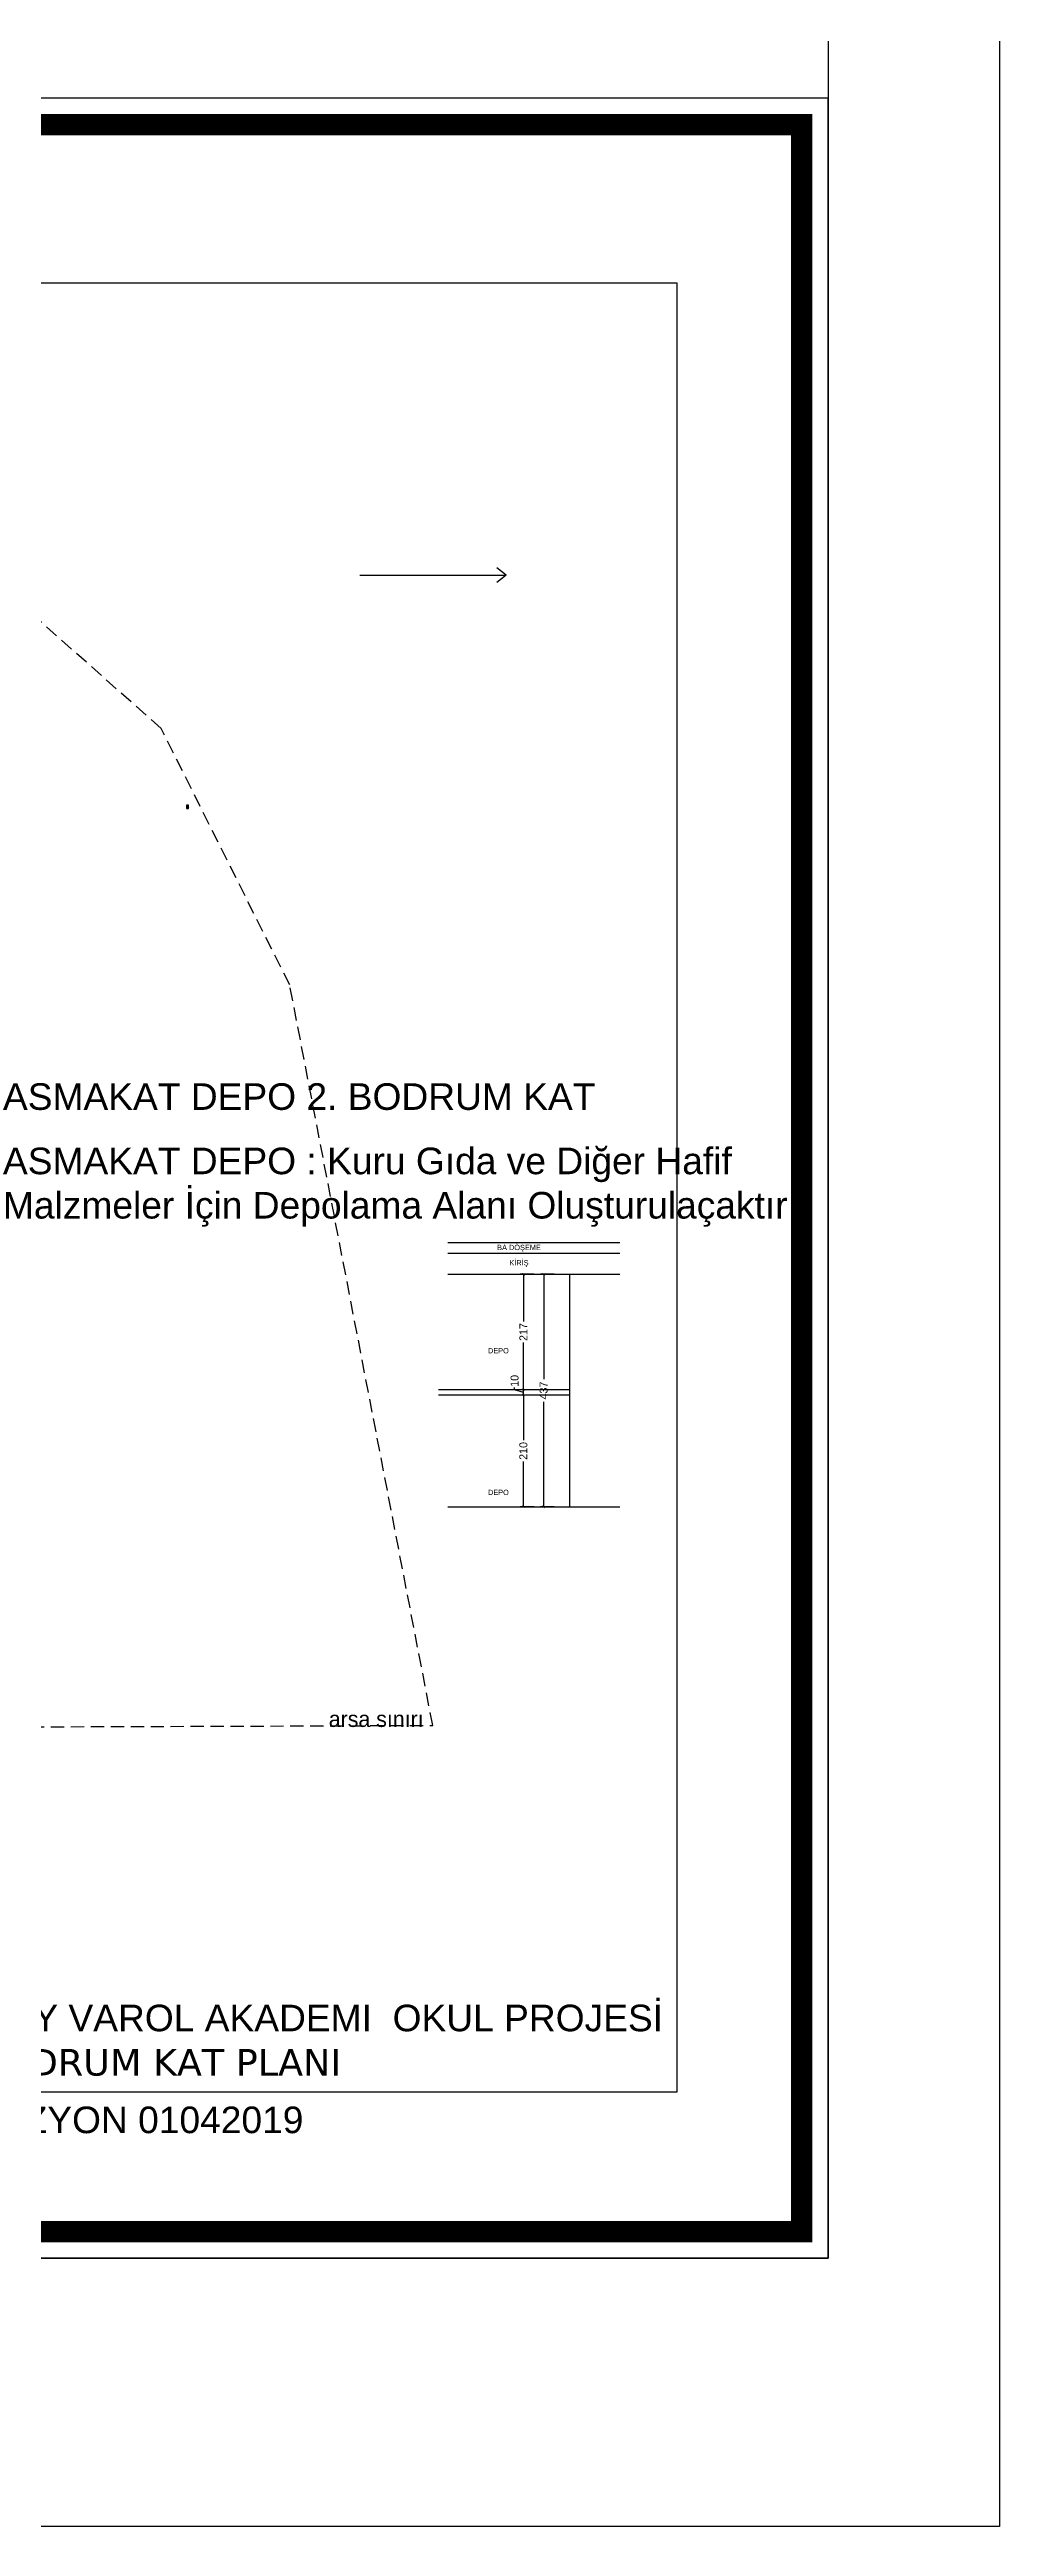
# Model space of a CAD drawing. Header units: millimetres. Extents: x -29311 to -3405, y 28913 to 42880.
# Drawn here: x -5191 to -3405, y 28913 to 33570 of the extents above; entities that cross this region are included whole.
import ezdxf

# ---------------------------------------------------------------- set-up
doc = ezdxf.new("R2010")
doc.units = ezdxf.units.MM
doc.linetypes.add('( Hidden )', pattern=[0.375, 0.25, -0.125])
for name, color, linetype in [('A-BA', 1, 'Continuous'), ('A-DUVAR-ALCIPAN-CELIK', 144, 'Continuous'), ('A-MERDIVEN', 125, 'Continuous'), ('A-TAVAN-ALCIPAN', 193, 'Continuous'), ('vaz_bina2', 161, 'Continuous'), ('yazı1', 7, 'Continuous'), ('Yazılar', 253, 'Continuous')]:
    doc.layers.add(name, color=color, linetype=linetype)
doc.layers.add('TES_SU', color=150, linetype='Continuous', lineweight=25)
doc.styles.add('HA_SMART', font='')
doc.styles.get("Standard").update_dxf_attribs({"font": 'arial.ttf'})
doc.styles.get('HA_SMART').set_extended_font_data('Sakkal Majalla')
doc.dimstyles.new('1-100HA', dxfattribs={"dimtxt": 15, "dimasz": 5, "dimexe": 6, "dimexo": 0, "dimgap": 2, "dimtad": 0, "dimdec": 1, "dimrnd": 0.5, "dimzin": 11, "dimtxsty": 'HA_SMART', "dimblk": 'ARCHTICK', "dimcen": 3, "dimdle": 1.25, "dimclrd": 256, "dimclrt": 7, "dimadec": 0, "dimazin": 0, "dimtfac": 1.25, "dimtdec": 1, "dimtofl": 0, "dimtmove": 1, "dimatfit": 3, "dimldrblk": 'ARCHTICK', "dimfxl": 20, "dimfxlon": 1, "dimtolj": 1, "dimtzin": 0, "dimarcsym": 0})

# ---------------------------------------------------------------- blocks, each defined once
blk = doc.blocks.new('ANTET')
at = {"color": 251, "const_width": 20, "elevation": 0}
blk.add_lwpolyline([(-18595, -50619.4), (-18595, -52600.1), (-14668.2, -52600.1), (-14668.2, -50619.4)], close=True, dxfattribs=at)
at = {"layer": 'Yazılar', "elevation": 0}
for points in [[(-18620, -50594.4), (-18620, -52625.1), (-14643.2, -52625.1), (-14643.2, -50594.4)], [(-18397.9, -50768), (-14785.5, -50768), (-14785.5, -52468.9), (-18397.9, -52468.9)]]:
    blk.add_lwpolyline(points, close=True, dxfattribs=at)
blk = doc.blocks.new('40 60')
at = {"layer": 'A-DUVAR-ALCIPAN-CELIK'}
for points in [[(82132.2, 6001.7), (82132.2, 6007.7), (82128.2, 6007.7), (82128.2, 6001.7)], [(82132, 6001.8), (82132, 6007.5), (82128.3, 6007.5), (82128.3, 6001.8)]]:
    blk.add_lwpolyline(points, close=True, dxfattribs=at)
blk.add_lwpolyline([(82128.3, 6007.5), (82132, 6001.8)], dxfattribs=at)
blk = doc.blocks.new('_ArchTick')
at = {"color": 0, "linetype": 'ByBlock', "const_width": 0.15}
blk.add_lwpolyline([(-0.5, -0.5), (0.5, 0.5)], dxfattribs=at)
blk = doc.blocks.new('*D164')
at = {"layer": 'A-TAVAN-ALCIPAN', "color": 0, "lineweight": -2, "transparency": 16777216}
for p, q in [((-4280.9, 31267.6), (-4306.4, 31267.6)), ((-4280.9, 31050.6), (-4306.4, 31050.6))]:
    blk.add_line(p, q, dxfattribs=at)
at = {"layer": 'A-TAVAN-ALCIPAN', "lineweight": -2, "transparency": 16777216}
for p, q in [((-4300.4, 31268.9), (-4300.4, 31179)), ((-4300.4, 31049.4), (-4300.4, 31139.3))]:
    blk.add_line(p, q, dxfattribs=at)
at = {"layer": 'DEFPOINTS', "color": 0, "transparency": 16777216}
for p in [(-4280.9, 31267.6), (-4300.4, 31050.6), (-4280.9, 31050.6)]:
    blk.add_point(p, dxfattribs=at)
at = {"layer": 'A-TAVAN-ALCIPAN', "lineweight": -2, "transparency": 16777216, "xscale": 5, "yscale": 5, "zscale": 5}
for p, rotation in [((-4300.4, 31267.6), 90), ((-4300.4, 31050.6), 270)]:
    blk.add_blockref('_ArchTick', p, dxfattribs=dict(at, rotation=rotation))
at = {"layer": 'A-TAVAN-ALCIPAN', "color": 7, "transparency": 16777216, "insert": (-4300.4, 31159.1), "char_height": 15, "attachment_point": 5, "rotation": 90, "style": 'HA_SMART'}
blk.add_mtext('\\A1;217', dxfattribs=at)
blk = doc.blocks.new('*D165')
at = {"layer": 'A-TAVAN-ALCIPAN', "color": 0, "lineweight": -2, "transparency": 16777216}
for p, q in [((-4280.9, 31040.6), (-4306.4, 31040.6)), ((-4280.4, 30830.6), (-4306.4, 30830.6))]:
    blk.add_line(p, q, dxfattribs=at)
at = {"layer": 'A-TAVAN-ALCIPAN', "lineweight": -2, "transparency": 16777216}
for p, q in [((-4300.4, 31041.9), (-4300.4, 30955.5)), ((-4300.4, 30829.4), (-4300.4, 30915.8))]:
    blk.add_line(p, q, dxfattribs=at)
at = {"layer": 'DEFPOINTS', "color": 0, "transparency": 16777216}
for p in [(-4280.9, 31040.6), (-4300.4, 30830.6), (-4251.9, 30830.6)]:
    blk.add_point(p, dxfattribs=at)
at = {"layer": 'A-TAVAN-ALCIPAN', "lineweight": -2, "transparency": 16777216, "xscale": 5, "yscale": 5, "zscale": 5}
for p, rotation in [((-4300.4, 31040.6), 90), ((-4300.4, 30830.6), 270)]:
    blk.add_blockref('_ArchTick', p, dxfattribs=dict(at, rotation=rotation))
at = {"layer": 'A-TAVAN-ALCIPAN', "color": 7, "transparency": 16777216, "insert": (-4300.4, 30935.6), "char_height": 15, "attachment_point": 5, "rotation": 90, "style": 'HA_SMART'}
blk.add_mtext('\\A1;210', dxfattribs=at)
blk = doc.blocks.new('*D166')
at = {"layer": 'A-TAVAN-ALCIPAN', "color": 0, "lineweight": -2, "transparency": 16777216}
for p, q in [((-4242.3, 31267.6), (-4268.3, 31267.6)), ((-4242.3, 30830.6), (-4268.3, 30830.6))]:
    blk.add_line(p, q, dxfattribs=at)
at = {"layer": 'A-TAVAN-ALCIPAN', "lineweight": -2, "transparency": 16777216}
for p, q in [((-4262.3, 31268.9), (-4262.3, 31070.4)), ((-4262.3, 30829.4), (-4262.3, 31027.8))]:
    blk.add_line(p, q, dxfattribs=at)
at = {"layer": 'DEFPOINTS', "color": 0, "transparency": 16777216}
for p in [(-4237.4, 31267.6), (-4262.3, 30830.6), (-4237.4, 30830.6)]:
    blk.add_point(p, dxfattribs=at)
at = {"layer": 'A-TAVAN-ALCIPAN', "lineweight": -2, "transparency": 16777216, "xscale": 5, "yscale": 5, "zscale": 5}
for p, rotation in [((-4262.3, 31267.6), 90), ((-4262.3, 30830.6), 270)]:
    blk.add_blockref('_ArchTick', p, dxfattribs=dict(at, rotation=rotation))
at = {"layer": 'A-TAVAN-ALCIPAN', "color": 7, "transparency": 16777216, "insert": (-4262.3, 31049.1), "char_height": 15, "attachment_point": 5, "rotation": 90, "style": 'HA_SMART'}
blk.add_mtext('\\A1;437', dxfattribs=at)
blk = doc.blocks.new('*D167')
at = {"layer": 'A-TAVAN-ALCIPAN', "lineweight": -2, "transparency": 16777216}
for p, q in [((-4316.9, 31050.6), (-4316.9, 31054.6)), ((-4300.4, 31045.6), (-4316.9, 31050.6)), ((-4300.4, 31039.4), (-4300.4, 31051.9))]:
    blk.add_line(p, q, dxfattribs=at)
at = {"layer": 'A-TAVAN-ALCIPAN', "color": 0, "lineweight": -2, "transparency": 16777216}
for p, q in [((-4293.6, 31050.6), (-4306.4, 31050.6)), ((-4280.9, 31040.6), (-4306.4, 31040.6))]:
    blk.add_line(p, q, dxfattribs=at)
at = {"layer": 'DEFPOINTS', "color": 0, "transparency": 16777216}
for p in [(-4300.4, 31050.6), (-4293.6, 31050.6), (-4280.9, 31040.6)]:
    blk.add_point(p, dxfattribs=at)
at = {"layer": 'A-TAVAN-ALCIPAN', "lineweight": -2, "transparency": 16777216, "xscale": 5, "yscale": 5, "zscale": 5}
for p, rotation in [((-4300.4, 31050.6), 90), ((-4300.4, 31040.6), 270)]:
    blk.add_blockref('_ArchTick', p, dxfattribs=dict(at, rotation=rotation))
at = {"layer": 'A-TAVAN-ALCIPAN', "color": 7, "transparency": 16777216, "insert": (-4316.9, 31067.3), "char_height": 15, "attachment_point": 5, "rotation": 90, "style": 'HA_SMART'}
blk.add_mtext('\\A1;10', dxfattribs=at)

msp = doc.modelspace()

# ---------------------------------------------------------------- linework, layer by layer
at = {"layer": 'A-BA'}
for points in [[(-4442.4, 31327.63), (-4119.38, 31327.63)], [(-4442.4, 31307.63), (-4119.38, 31307.63)], [(-4442.4, 31267.63), (-4119.38, 31267.63)], [(-4213.45, 31050.63), (-4460.02, 31050.63)], [(-4213.45, 31040.63), (-4460.02, 31040.63)], [(-4442.4, 30830.63), (-4119.38, 30830.63)]]:
    msp.add_lwpolyline(points, dxfattribs=at)
at = {"layer": 'A-MERDIVEN'}
for points in [[(-4607.81, 32582.25), (-4332.81, 32582.25)], [(-4332.81, 32582.25), (-4350.23, 32596.18)], [(-4332.81, 32582.25), (-4350.23, 32568.31)]]:
    msp.add_lwpolyline(points, dxfattribs=at)
at = {"layer": 'A-TAVAN-ALCIPAN'}
msp.add_lwpolyline([(-4213.45, 31267.63), (-4213.45, 30830.63)], dxfattribs=at)
at = {"layer": 'TES_SU'}
for points in [[(-20558.84, 42879.74), (-3405.49, 42879.74), (-3405.49, 28913.48), (-20558.84, 28913.48)], [(-19984.54, 42302.15), (-3727.34, 42302.15), (-3727.34, 29417.64), (-19984.54, 29417.64)]]:
    msp.add_lwpolyline(points, close=True, dxfattribs=at)
at = {"layer": 'vaz_bina2', "linetype": '( Hidden )', "ltscale": 100}
msp.add_lwpolyline([(-10745.16, 32264.27), (-10501.58, 30398.07), (-5488.57, 30415.88), (-4470.79, 30419.5), (-4739.72, 31811.75), (-4981.51, 32294.07), (-5309.76, 32584.73), (-5666.95, 32773.34), (-6038.1, 32883.42), (-6406.89, 32932.8), (-10810.15, 32762.13)], close=True, dxfattribs=at)

# ---------------------------------------------------------------- block references
at = {"xscale": 2, "yscale": 2, "zscale": 2}
msp.add_blockref('ANTET', (25559.14, 134667.87, 0), dxfattribs=at)
at = {"layer": 'A-DUVAR-ALCIPAN-CELIK'}
msp.add_blockref('40 60', (-87062.08, 26141.93), dxfattribs=at)

# ---------------------------------------------------------------- texts
at = {"layer": 'A-TAVAN-ALCIPAN', "color": 7, "char_height": 10, "attachment_point": 5, "style": 'HA_SMART'}
for s, insert in [('\\A1;BA DÖŞEME', (-4308.67, 31316.57)), ('\\A1;KİRİŞ', (-4308.67, 31287.75)), ('\\A1;DEPO', (-4347.39, 31123.91)), ('\\A1;DEPO', (-4347.39, 30857.52))]:
    msp.add_mtext(s, dxfattribs=dict(at, insert=insert))
at = {"layer": 'yazı1', "char_height": 50, "width": 1514.585, "attachment_point": 1}
for s, insert in [('ASMAKAT DEPO 2. BODRUM KAT', (-5278.77, 31626.8)), ('ASMAKAT DEPO : Kuru Gıda ve Diğer Hafif Malzmeler İçin Depolama Alanı Oluşturulaçaktır', (-5278.77, 31505.84)), ('KORAY VAROL AKADEMI  OKUL PROJESİ{\\fVerdana|b0|i0|c162|p34;\\P-2.BODRUM KAT PLANI }', (-5419.57, 29894.48))]:
    msp.add_mtext(s, dxfattribs=dict(at, insert=insert))
at = {"layer": 'yazı1', "linetype": 'ByBlock', "insert": (-4666.27, 30446.61), "char_height": 30, "width": 407.0194, "attachment_point": 1, "style": 'HA_SMART'}
msp.add_mtext('arsa sınırı', dxfattribs=at)
at = {"layer": 'yazı1', "color": 1, "insert": (-5401.08, 29702.93), "char_height": 50, "width": 1514.585, "attachment_point": 1}
msp.add_mtext('REVİZYON 01042019', dxfattribs=at)

# ---------------------------------------------------------------- dimensions: what is measured, and where the dimension line sits
at = {"layer": 'A-TAVAN-ALCIPAN'}
for base, p1, p2, picture, middle in [((-4300.36, 31050.63), (-4280.89, 31267.63), (-4280.89, 31050.63), '*D164', (-4300.36, 31159.13)), ((-4262.29, 30830.63), (-4237.36, 31267.63), (-4237.36, 30830.63), '*D166', (-4262.29, 31049.13)), ((-4300.36, 31050.63), (-4280.89, 31040.63), (-4293.62, 31050.63), '*D167', (-4316.86, 31056.58)), ((-4300.36, 30830.63), (-4280.89, 31040.63), (-4251.85, 30830.63), '*D165', (-4300.36, 30935.63))]:
    dim = msp.add_linear_dim(base=base, p1=p1, p2=p2, angle=90, dimstyle='1-100HA', dxfattribs=at)
    dim.commit()
    dim.dimension.update_dxf_attribs({"geometry": picture, "text_midpoint": middle})

doc.saveas('drawing.dxf')
